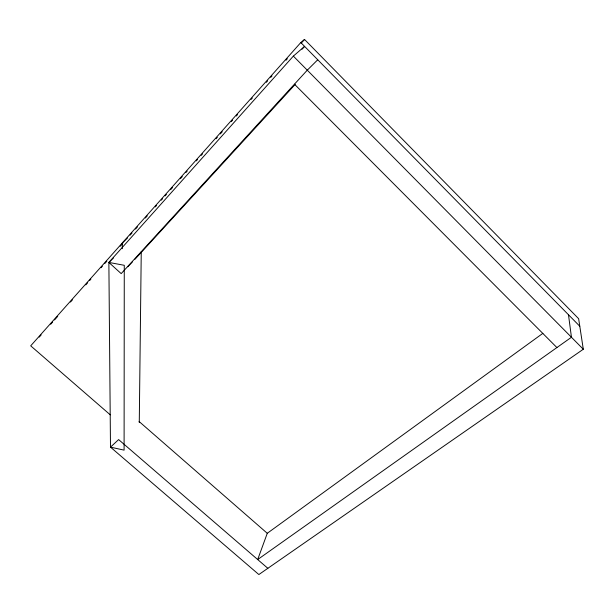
<?xml version="1.0" encoding="UTF-8"?>
<svg xmlns="http://www.w3.org/2000/svg" width="614" height="614" viewBox="0 0 614 614"><rect width="100%" height="100%" fill="white"/><g stroke="black" fill="none" stroke-linecap="round" stroke-linejoin="round"><path stroke-width="0.92" d="M139.271 422.585L141.251 251.617M267.85 568.311L118.625 439.586L110.497 447.138L124.097 450.146L124.274 265.302L108.87 262.431L110.489 447.13L258.862 574.55L583.3 349.243L578.634 318.697L304.536 39.449L300.806 42.55L30.7 345.836L110.29 414.857M39.227 337.101L41.138 334.96M50.701 324.223L52.62 322.081M54.531 319.932L57.716 316.356M70.472 302.042L72.391 299.901M85.783 284.873L87.695 282.724M89.606 280.575L90.88 279.147M101.087 267.696L102.361 266.269M104.91 263.406L106.828 261.257M120.221 246.237L122.769 243.374M130.107 235.147L132.01 233.005M135.525 229.06L137.436 226.911M145.38 218.001L147.291 215.859M155.296 206.88L156.57 205.452M161.298 200.149L162.572 198.721M165.12 195.866L166.394 194.438M170.6 189.711L172.519 187.562M180.393 178.72L182.304 176.579M185.912 172.534L187.186 171.106M196.311 160.868L197.585 159.44M201.215 155.365L202.49 153.93M216.044 138.726L217.318 137.298M220.349 133.898L222.26 131.749M231.324 121.587L232.599 120.16M236.29 116.008L237.572 114.58M251.057 99.445L252.331 98.017M266.338 82.307L267.612 80.871M270.736 77.372L272.01 75.944M286.04 60.203L287.344 58.737M301.344 43.026L304.536 39.449M317.737 59.773L307.269 70.18L121.188 273.621L108.862 262.439L293.354 56.112L304.582 46.395L302.027 49.243M295.142 84.456L134.965 259.269M127.75 266.783L132.34 262.001M108.862 262.439L113.613 257.773M127.543 237.917L122.316 242.967L122.316 248.693M542.868 333.341L267.274 533.29L257.688 559.546L571.45 337.263L568.487 314.752M139.094 421.503L267.635 533.612M294.451 84.195L556.906 347.562M293.354 56.112L583.3 349.243M300.806 42.55L579.785 326.241"/></g></svg>
